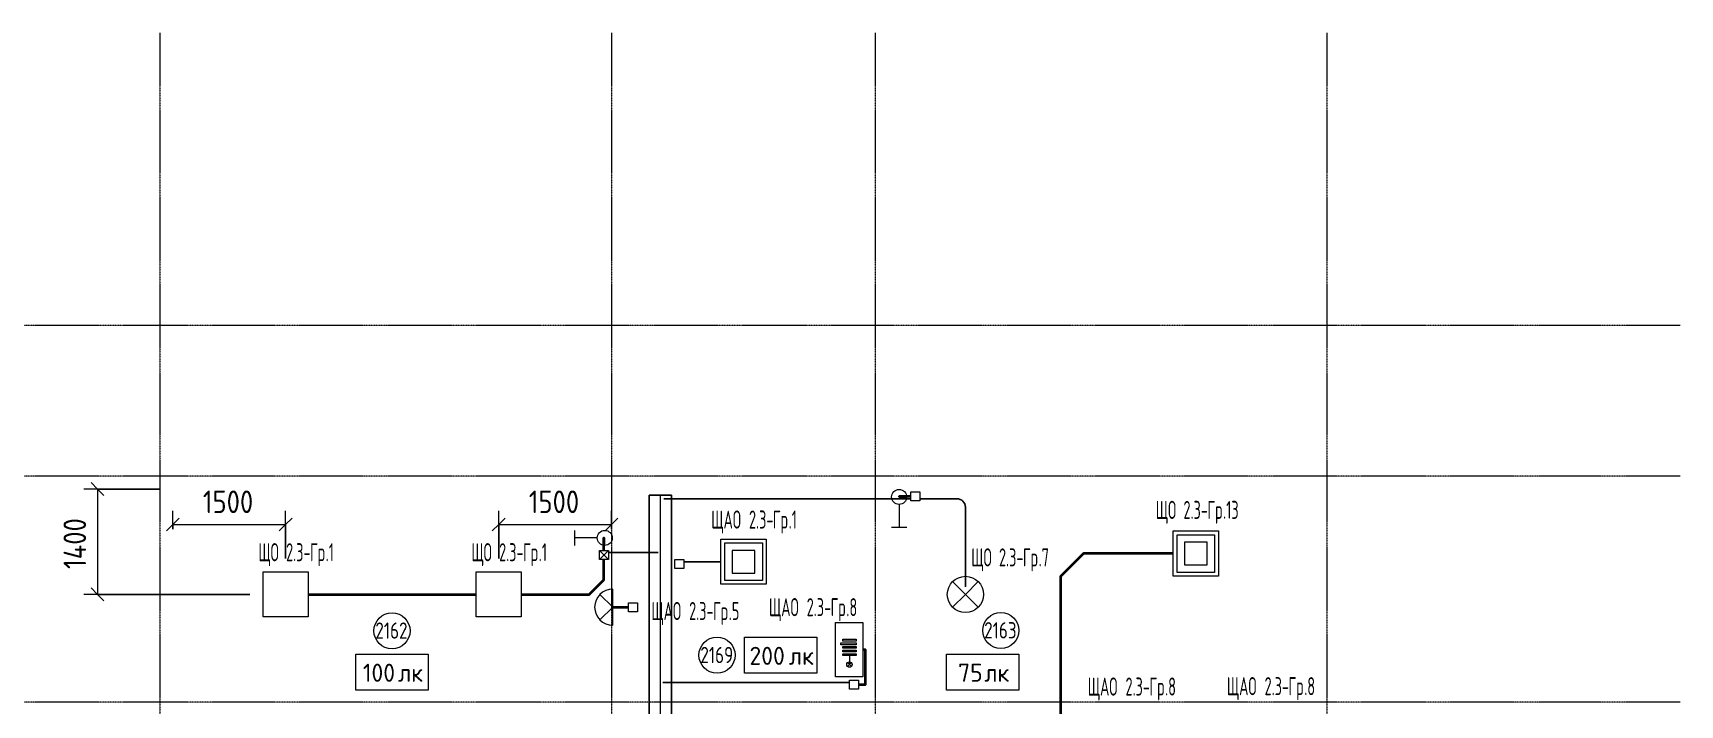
# Model space of a CAD drawing. Header units: millimetres. Extents: x -4730 to 98194, y -4296 to 93388.
# Drawn here: x 76313 to 98194, y 84460 to 93388 of the extents above; entities that cross this region are included whole.
import ezdxf

# ---------------------------------------------------------------- set-up
doc = ezdxf.new("R2010")
doc.units = ezdxf.units.MM
doc.linetypes.add('Линия сетки', pattern=[22.225, 12.7, -3.175, 3.175, -3.175])
for name, color, linetype, lineweight, true_color in [('Кабельные лотки', 5, 'Continuous', 25, 0x0000ff), ('Короба', 7, 'Continuous', 25, 0x008000), ('Соединительные детали коробов', 7, 'Continuous', 25, 0x008000), ('Типовые аннотации', 5, 'Continuous', 18, 0x0000ff)]:
    doc.layers.add(name, color=color, linetype=linetype, lineweight=lineweight, true_color=true_color)
for name, color, linetype, lineweight in [('Марки помещений', 7, 'Continuous', 9), ('Марки силовых электроприборов', 7, 'Continuous', 9), ('Осевая линия', 7, 'Continuous', 18), ('Оси', 7, 'Continuous', 9), ('Провода', 7, 'Continuous', 35), ('Размеры', 7, 'Continuous', 9), ('Размеры-120', 7, 'Continuous', 9)]:
    doc.layers.add(name, color=color, linetype=linetype, lineweight=lineweight)
doc.styles.add('GOST Common', font='GOST_Common.ttf', dxfattribs={"width": 0.6, "height": 240})
doc.styles.add('GOST Common_2', font='GOST_Common.ttf', dxfattribs={"height": 240})
doc.styles.add('GOST Common_3', font='GOST_Common.ttf', dxfattribs={"width": 0.9, "height": 300})
doc.styles.add('GOST Common_4', font='GOST_Common.ttf', dxfattribs={"width": 0.8, "height": 216})
doc.dimstyles.new('ADSK_Проверочный', dxfattribs={"dimscale": 304.8, "dimtxt": 301.714499, "dimasz": 0.556693, "dimexe": 0.590551, "dimexo": 0.590551, "dimgap": 0.19685, "dimtad": 1, "dimdec": 3, "dimrnd": 0.001, "dimdsep": 46, "dimtxsty": 'GOST Common_3', "dimblk1": 'OBLIQUE', "dimblk2": 'OBLIQUE', "dimsah": 1, "dimcen": 0.09, "dimazin": 0, "dimtfac": 1, "dimtdec": 4, "dimtix": 1, "dimtmove": 0, "dimatfit": 3, "dimfxl": 1, "dimtvp": 1, "dimtolj": 1, "dimtzin": 0, "dimarcsym": 2})

# ---------------------------------------------------------------- blocks, each defined once
blk = doc.blocks.new('M_Короб_ отвод - Плоский торец - ПВХ - Стандартная-2386742-2-й этаж')
at = {"layer": 'Соединительные детали коробов'}
for p, q in [((0, 111.95), (0, 150.05)), ((-150.05, 0), (-111.95, 0))]:
    blk.add_line(p, q, dxfattribs=at)
blk.add_arc((-111.95, 111.95), 111.95, 270, 0, dxfattribs=at)
blk = doc.blocks.new('DIMBLOCK208-2-й этаж')
at = {"layer": 'Размеры-120'}
for p, q in [((78170, 86798), (78170, 87038)), ((78170, 86858), (78255, 86943)), ((79670, 86407), (79670, 87038)), ((79670, 86858), (79755, 86943)), ((78170, 86858), (78085, 86773)), ((78170, 86858), (79670, 86858)), ((78170, 86858), (78170, 86798)), ((79670, 86858), (79585, 86773)), ((79670, 86858), (79670, 86407))]:
    blk.add_line(p, q, dxfattribs=at)
at = {"layer": 'Размеры-120', "color": 0, "insert": (78570, 87310), "char_height": 300, "width": 840.71, "attachment_point": 1, "line_spacing_factor": 1.022761, "style": 'GOST Common_3'}
blk.add_mtext('1500', dxfattribs=at)
blk = doc.blocks.new('_Oblique')
at = {"color": 0, "linetype": 'ByBlock', "lineweight": -2}
blk.add_line((-0.5, -0.5), (0.5, 0.5), dxfattribs=at)
blk = doc.blocks.new('DIMBLOCK209-2-й этаж')
at = {"layer": 'Размеры-120'}
for p, q in [((82500, 86407), (82500, 87038)), ((82500, 86858), (82585, 86943)), ((84000, 86798), (84000, 87038)), ((84000, 86858), (84085, 86943)), ((82500, 86858), (82415, 86773)), ((82500, 86858), (84000, 86858)), ((82500, 86858), (82500, 86407)), ((84000, 86858), (83915, 86773)), ((84000, 86858), (84000, 86798))]:
    blk.add_line(p, q, dxfattribs=at)
at = {"layer": 'Размеры-120', "color": 0, "insert": (82900, 87310), "char_height": 300, "width": 840.71, "attachment_point": 1, "line_spacing_factor": 1.022761, "style": 'GOST Common_3'}
blk.add_mtext('1500', dxfattribs=at)
blk = doc.blocks.new('DIMBLOCK210-2-й этаж')
at = {"layer": 'Размеры-120'}
for p, q in [((77990, 87330), (76991, 87330)), ((77171, 87330), (77086, 87415)), ((77171, 87330), (77171, 85930)), ((77171, 87330), (77256, 87245)), ((77171, 87330), (77990, 87330)), ((77171, 85930), (77086, 86015)), ((79195, 85930), (76991, 85930)), ((77171, 85930), (77256, 85845)), ((77171, 85930), (79195, 85930))]:
    blk.add_line(p, q, dxfattribs=at)
at = {"layer": 'Размеры-120', "color": 0, "insert": (76719, 86267), "char_height": 300, "width": 871.39, "attachment_point": 1, "rotation": 90, "line_spacing_factor": 1.022761, "style": 'GOST Common_3'}
blk.add_mtext('1400', dxfattribs=at)
blk = doc.blocks.new('Морка помещения_освещённость_ - Морка помещения_освещённость_-1484368-2-й этаж')
at = {"layer": 'Марки помещений', "color": 190, "true_color": 0x8000ff}
for p, q in [((-4, 0), (-4, 4)), ((-4, 4), (4, 4)), ((4, 4), (4, 0)), ((4, 0), (-4, 0))]:
    blk.add_line(p, q, dxfattribs=at)
blk = doc.blocks.new('ADSK_Марка_Помещение_1_ГОСТ21-501-2011 - Номер-85995-2-й этаж')
at = {"layer": 'Марки помещений'}
blk.add_circle((0, 0), 2, dxfattribs=at)

msp = doc.modelspace()

# ---------------------------------------------------------------- linework, layer by layer
at = {"layer": 'Кабельные лотки'}
for p, q in [((84797.9607, 87248.1437), (84497.9607, 87248.1437)), ((84497.9607, 87248.1437), (84497.9607, 46268.1437)), ((84797.9607, 46268.1437), (84797.9607, 87248.1437))]:
    msp.add_line(p, q, dxfattribs=at)
at = {"layer": 'Короба'}
for p, q in [((87973.1123, 87199.533), (84693.1123, 87199.533)), ((88549.95, 87199.533), (88093.1123, 87199.533)), ((88700, 86030), (88700, 87049.483)), ((83957.6684, 86486.3026), (84617.6684, 86486.3026)), ((85457.7025, 86363.9553), (84959.3992, 86363.9553)), ((87159.7058, 84761.2772), (84679.7058, 84761.2772))]:
    msp.add_line(p, q, dxfattribs=at)
at = {"layer": 'Осевая линия'}
msp.add_line((84647.9607, 46268.1437), (84647.9607, 87248.1437), dxfattribs=at)
at = {"layer": 'Оси', "linetype": 'Линия сетки'}
for p, q in [((78000, 93388.3703), (78000, -3096.3487)), ((84000, 93388.3703), (84000, -3096.3487)), ((87500, 93388.3703), (87500, -3096.3487)), ((93500, 93388.3703), (93500, -3096.3487)), ((98194.2682, 89500), (-3530.0173, 89500)), ((98194.2682, 87500), (-3530.0173, 87500)), ((98194.2682, 84500), (-3530.0173, 84500))]:
    msp.add_line(p, q, dxfattribs=at)
at = {"layer": 'Провода'}
for p, q in [((79970, 85930), (82200, 85930)), ((84015, 85760.0006), (84225.5161, 85760))]:
    msp.add_line(p, q, dxfattribs=at)
at = {"layer": 'Провода', "flags": 128}
for points in [[(87973.1123, 87231.0336), (87820, 87231.0351), (87919.7767, 87231.0351)], [(83897.6671, 86514.8026), (83897.6635, 86680), (83897.6635, 86580.686)], [(91461.4926, 86472.2518), (90268.5566, 86472.2518), (89963.7566, 86167.4518), (89963.7566, 82724.7958), (89809.1932, 82724.7943)], [(82800, 85930), (83702.264, 85930), (83897.6635, 86125.3995), (83897.6675, 86394.8026)], [(87336.7452, 85199.2175), (87370, 85200), (87370, 84729.7793), (87279.7058, 84729.778)]]:
    msp.add_lwpolyline(points, dxfattribs=at)
at = {"layer": 'Типовые аннотации'}
for p, q in [((87820, 87124.3567), (87820, 86824.3567)), ((83509.3567, 86780), (83509.3567, 86580)), ((83809.3567, 86680), (83509.3567, 86680)), ((87720, 86824.3567), (87920, 86824.3567)), ((91461.4926, 86772.2518), (92061.4926, 86772.2518)), ((91461.4926, 86172.2518), (91461.4926, 86772.2518)), ((91511.4926, 86722.2518), (92011.4926, 86722.2518)), ((91511.4926, 86222.2518), (91511.4926, 86722.2518)), ((92011.4926, 86722.2518), (92011.4926, 86222.2518)), ((92061.4926, 86772.2518), (92061.4926, 86172.2518)), ((91611.4926, 86622.2518), (91611.4926, 86322.2518)), ((91911.4926, 86622.2518), (91611.4926, 86622.2518)), ((91911.4926, 86322.2518), (91911.4926, 86622.2518)), ((79370, 86230), (79970, 86230)), ((79370, 85630), (79370, 86230)), ((79970, 86230), (79970, 85630)), ((82200, 86230), (82800, 86230)), ((82200, 85630), (82200, 86230)), ((82800, 86230), (82800, 85630)), ((92011.4926, 86222.2518), (91511.4926, 86222.2518)), ((91611.4926, 86322.2518), (91911.4926, 86322.2518)), ((88700, 85930), (88530.2944, 86099.7056)), ((88700, 85930), (88869.7056, 86099.7056)), ((92061.4926, 86172.2518), (91461.4926, 86172.2518)), ((88700, 85930), (88530.2944, 85760.2944)), ((88700, 85930), (88869.7056, 85760.2944)), ((79970, 85630), (79370, 85630)), ((82800, 85630), (82200, 85630))]:
    msp.add_line(p, q, dxfattribs=at)
at = {"layer": 'Типовые аннотации', "color": 16, "true_color": 0x800000}
for p, q in [((87973.1123, 87291.033), (88093.1123, 87291.033)), ((87973.1123, 87171.033), (87973.1123, 87291.033)), ((88093.1123, 87171.033), (87973.1123, 87171.033)), ((88093.1123, 87291.033), (88093.1123, 87171.033))]:
    msp.add_line(p, q, dxfattribs=at)
at = {"layer": 'Типовые аннотации', "color": 1, "true_color": 0xff0000}
for p, q in [((85452.9385, 86663.9553), (86052.9385, 86663.9553)), ((85452.9385, 86063.9553), (85452.9385, 86663.9553)), ((86052.9385, 86663.9553), (86052.9385, 86063.9553)), ((85502.9385, 86613.9553), (86002.9385, 86613.9553)), ((85502.9385, 86113.9553), (85502.9385, 86613.9553)), ((85602.9385, 86513.9553), (85602.9385, 86213.9553)), ((85902.9385, 86513.9553), (85602.9385, 86513.9553)), ((85902.9385, 86213.9553), (85902.9385, 86513.9553)), ((86002.9385, 86613.9553), (86002.9385, 86113.9553)), ((84839.3992, 86392.4553), (84959.3992, 86392.4553)), ((84839.3992, 86272.4553), (84839.3992, 86392.4553)), ((84959.3992, 86272.4553), (84839.3992, 86272.4553)), ((84959.3992, 86392.4553), (84959.3992, 86272.4553)), ((85602.9385, 86213.9553), (85902.9385, 86213.9553)), ((84015, 85520), (84015, 86000)), ((86052.9385, 86063.9553), (85452.9385, 86063.9553)), ((86002.9385, 86113.9553), (85502.9385, 86113.9553)), ((84015, 85760), (83845.2944, 85929.7056)), ((84225.5161, 85820), (84345.5161, 85820)), ((84225.5161, 85700), (84225.5161, 85820)), ((84345.5161, 85820), (84345.5161, 85700)), ((84015, 85760), (83845.2944, 85590.2944)), ((84345.5161, 85700), (84225.5161, 85700)), ((86976.7452, 85554.9821), (87336.7452, 85554.9821)), ((86976.7452, 84834.9821), (86976.7452, 85554.9821)), ((87336.7452, 85554.9821), (87336.7452, 84834.9821)), ((87045.847, 85261.8665), (87045.847, 85285.8665)), ((87045.847, 85285.8665), (87249.847, 85285.8665)), ((87249.847, 85261.8665), (87045.847, 85261.8665)), ((87069.847, 85309.8665), (87069.847, 85333.8665)), ((87069.847, 85333.8665), (87249.847, 85333.8665)), ((87249.847, 85309.8665), (87069.847, 85309.8665)), ((87069.847, 85213.8665), (87069.847, 85237.8665)), ((87069.847, 85237.8665), (87249.847, 85237.8665)), ((87249.847, 85213.8665), (87069.847, 85213.8665)), ((87069.847, 85165.8665), (87069.847, 85189.8665)), ((87069.847, 85189.8665), (87249.847, 85189.8665)), ((87249.847, 85165.8665), (87069.847, 85165.8665)), ((87069.847, 85117.8665), (87069.847, 85141.8665)), ((87069.847, 85141.8665), (87249.847, 85141.8665)), ((87249.847, 85333.8665), (87249.847, 85309.8665)), ((87249.847, 85285.8665), (87249.847, 85261.8665)), ((87249.847, 85237.8665), (87249.847, 85213.8665)), ((87249.847, 85189.8665), (87249.847, 85165.8665)), ((87249.847, 85141.8665), (87249.847, 85117.8665)), ((87249.847, 85117.8665), (87069.847, 85117.8665)), ((87134.3912, 85023.3224), (87159.847, 84997.8665)), ((87134.3912, 84972.4107), (87159.847, 84997.8665)), ((87159.847, 85117.8665), (87159.847, 84997.8665)), ((87159.847, 84997.8665), (87185.3029, 85023.3224)), ((87159.847, 84997.8665), (87185.3029, 84972.4107)), ((87336.7452, 84834.9821), (86976.7452, 84834.9821)), ((87159.7058, 84789.7772), (87279.7058, 84789.7772)), ((87159.7058, 84669.7772), (87159.7058, 84789.7772)), ((87279.7058, 84789.7772), (87279.7058, 84669.7772)), ((87279.7058, 84669.7772), (87159.7058, 84669.7772))]:
    msp.add_line(p, q, dxfattribs=at)
at = {"layer": 'Типовые аннотации', "color": 7}
for p, q in [((83837.6684, 86514.8026), (83957.6684, 86514.8026)), ((83837.6684, 86394.8026), (83837.6684, 86514.8026)), ((83837.6684, 86514.8026), (83957.6684, 86394.8026)), ((83837.6684, 86394.8026), (83957.6684, 86514.8026)), ((83957.6684, 86514.8026), (83957.6684, 86394.8026)), ((83957.6684, 86394.8026), (83837.6684, 86394.8026))]:
    msp.add_line(p, q, dxfattribs=at)
at = {"layer": 'Типовые аннотации'}
for centre, radius in [((87820, 87224.3567), 100), ((83909.3567, 86680), 100), ((88700, 85930), 240)]:
    msp.add_circle(centre, radius, dxfattribs=at)
at = {"layer": 'Типовые аннотации', "color": 1, "true_color": 0xff0000}
msp.add_circle((87159.847, 84997.8665), 36, dxfattribs=at)
msp.add_arc((84015, 85760), 240, 90, 270, dxfattribs=at)

# ---------------------------------------------------------------- block references
at = {"layer": 'Марки помещений', "xscale": 120, "yscale": 120, "zscale": 120}
for p in [(81082.9943, 85446.5844), (89171.0664, 85450.4752), (85400.5531, 85122.225)]:
    msp.add_blockref('ADSK_Марка_Помещение_1_ГОСТ21-501-2011 - Номер-85995-2-й этаж', p, dxfattribs=at)
at = {"layer": 'Марки помещений', "color": 190, "true_color": 0x8000ff, "xscale": 120, "yscale": 120, "zscale": 120}
for p in [(86247.639, 84882.225), (81082.9943, 84657.4468), (88931.0664, 84657.4468)]:
    msp.add_blockref('Морка помещения_освещённость_ - Морка помещения_освещённость_-1484368-2-й этаж', p, dxfattribs=at)
at = {"layer": 'Соединительные детали коробов', "rotation": 90}
msp.add_blockref('M_Короб_ отвод - Плоский торец - ПВХ - Стандартная-2386742-2-й этаж', (88700, 87199.533), dxfattribs=at)

# ---------------------------------------------------------------- texts
at = {"layer": 'Марки помещений', "char_height": 216, "width": 546.4302, "attachment_point": 1, "style": 'GOST Common_4'}
for s, insert in [('2162', (80861.8784, 85557.3716)), ('2163', (88949.9505, 85561.2624)), ('2169', (85179.4372, 85233.0123))]:
    msp.add_mtext(s, dxfattribs=dict(at, insert=insert))
at = {"layer": 'Марки помещений', "color": 190, "true_color": 0x8000ff, "char_height": 240, "attachment_point": 1, "style": 'GOST Common_2'}
for s, insert, width in [('200', (85831.5552, 85233.937), 634.9365), ('лк', (86355.4302, 85233.937), 413.67075), ('100', (80695.1105, 85009.1587), 567.59475), ('лк', (81163.423, 85009.1587), 413.67075), ('75', (88602.5826, 85009.1587), 423.291), ('лк', (88951.8326, 85009.1587), 413.67075)]:
    msp.add_mtext(s, dxfattribs=dict(at, insert=insert, width=width))
at = {"layer": 'Марки силовых электроприборов', "char_height": 240, "attachment_point": 1, "style": 'GOST Common'}
for s, insert, width in [('ЩО', (91228.578, 87172.4342), 340.55685), (' 2.3-', (91509.5655, 87172.4342), 490.63275), ('Гр', (91914.378, 87172.4342), 253.9746), ('.13', (92123.928, 87172.4342), 259.74675), ('ЩАО', (85323.4638, 87044.1377), 502.17705), (' 2.3-', (85737.8013, 87044.1377), 490.63275), ('Гр', (86142.6138, 87044.1377), 253.9746), ('.1', (86352.1638, 87044.1377), 138.5316), ('ЩО', (79307.1253, 86610.1824), 340.55685), (' 2.3-', (79588.1128, 86610.1824), 490.63275), ('Гр', (79992.9253, 86610.1824), 253.9746), ('.1', (80202.4753, 86610.1824), 138.5316), ('ЩО', (82137.1253, 86610.1824), 340.55685), (' 2.3-', (82418.1128, 86610.1824), 490.63275), ('Гр', (82822.9253, 86610.1824), 253.9746), ('.1', (83032.4753, 86610.1824), 138.5316), ('ЩО', (88778.1214, 86541.6127), 340.55685), (' 2.3-', (89059.1089, 86541.6127), 490.63275), ('Гр', (89463.9214, 86541.6127), 253.9746), ('.7', (89673.4714, 86541.6127), 178.93665), ('ЩАО', (84527.9703, 85828.6875), 502.17705), (' 2.3-', (84942.3078, 85828.6875), 490.63275), ('Гр', (85347.1203, 85828.6875), 253.9746), ('.5', (85556.6703, 85828.6875), 178.93665), ('ЩАО', (86090.0585, 85880.1824), 502.17705), (' 2.3-', (86504.396, 85880.1824), 490.63275), ('Гр', (86909.2085, 85880.1824), 253.9746), ('.8', (87118.7585, 85880.1824), 178.93665), ('ЩАО', (90325.0544, 84825.6325), 502.17705), (' 2.3-', (90739.3919, 84825.6325), 490.63275), ('Гр', (91144.2044, 84825.6325), 253.9746), ('.8', (91353.7544, 84825.6325), 178.93665), ('ЩАО', (92172.9389, 84830.8328), 502.17705), (' 2.3-', (92587.2764, 84830.8328), 490.63275), ('Гр', (92992.0889, 84830.8328), 253.9746), ('.8', (93201.6389, 84830.8328), 178.93665)]:
    msp.add_mtext(s, dxfattribs=dict(at, insert=insert, width=width))

# ---------------------------------------------------------------- dimensions: what is measured, and where the dimension line sits
at = {"layer": 'Размеры'}
dim = msp.add_linear_dim(base=(77170.7267, 85930), p1=(78170, 87330), p2=(79374.764, 85930), angle=90, dimstyle='ADSK_Проверочный', override={"dimpost": '<>', "dimfxl": 1847.012791}, dxfattribs=at)
dim.commit()
dim.dimension.update_dxf_attribs({"geometry": 'DIMBLOCK210-2-й этаж', "text_midpoint": (76960.7267, 86630)})
for base, p1, p2, picture, middle in [((79670, 86858.2945), (78170, 86978.2764), (79670, 86227.5), 'DIMBLOCK208-2-й этаж', (78920, 87068.2945)), ((84000, 86858.2945), (82500, 86227.5), (84000, 86978.2764), 'DIMBLOCK209-2-й этаж', (83250, 87068.2945))]:
    dim = msp.add_linear_dim(base=base, p1=p1, p2=p2, dimstyle='ADSK_Проверочный', override={"dimpost": '<>', "dimfxl": 1677.398325}, dxfattribs=at)
    dim.commit()
    dim.dimension.update_dxf_attribs({"geometry": picture, "text_midpoint": middle})

doc.saveas('drawing.dxf')
